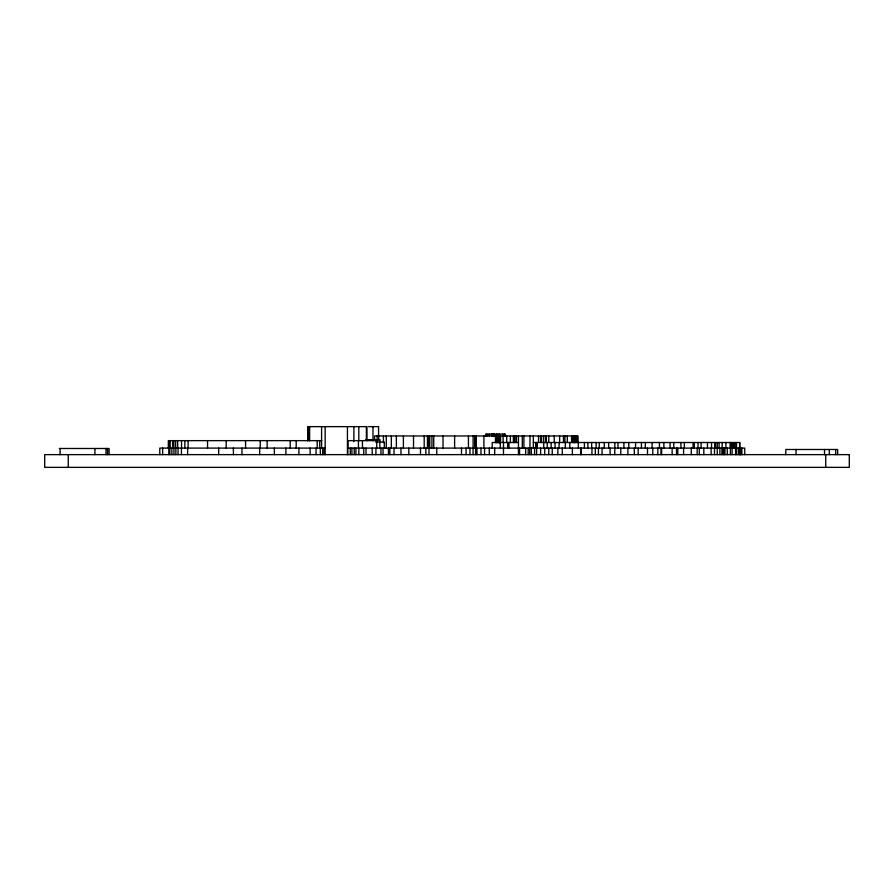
<?xml version="1.0" encoding="UTF-8"?>
<svg xmlns="http://www.w3.org/2000/svg" width="894" height="894" viewBox="0 0 894 894"><rect width="100%" height="100%" fill="white"/><g stroke="black" fill="none" stroke-linecap="round" stroke-linejoin="round"><path stroke-width="1.34" d="M368.551 426.639L378.587 426.639L378.542 436.909M365.624 439.703L379.984 439.703L379.984 442.105M321.728 440.641L168.329 440.641L168.329 448.095M347.598 440.641L376.732 440.641L376.732 448.095M375.581 442.038L384.353 442.038L384.353 448.095M518.453 442.508L492.214 442.508L492.214 448.095M533.338 442.508L739.763 442.508L739.763 448.095M325.148 448.095L159.802 448.095L159.802 454.633M59.328 448.486L109.079 448.486L109.079 454.633M837.644 454.633L837.644 449.492L785.815 449.492L785.815 454.633M835.722 449.492L835.722 454.633M829.319 449.492L829.319 454.633M825.732 454.633L825.732 467.361M824.525 449.492L824.525 454.633M796.051 449.492L796.051 454.633M744.747 454.633L744.747 448.095L347.732 448.095L347.732 454.633M741.864 448.095L741.864 454.633M740.78 448.095L740.78 454.633M740.321 448.095L740.321 454.633M740.143 448.095L740.143 454.633M739.64 442.508L739.64 448.095M739.427 448.095L739.427 454.633M738.288 448.095L738.288 454.633M736.511 442.508L736.511 448.095M736.332 448.095L736.332 454.633M735.583 448.095L735.583 454.633M735.08 442.508L735.08 448.095M733.728 442.508L733.728 448.095M732.566 442.508L732.566 448.095M732.119 448.095L732.119 454.633M730.811 442.508L730.811 448.095M730.756 442.508L730.756 448.095M730.398 448.095L730.398 454.633M730.13 442.508L730.13 448.095M727.269 448.095L727.269 454.633M725.917 442.508L725.917 448.095M724.978 448.095L724.978 454.633M724.051 448.095L724.051 454.633M723.235 448.095L723.235 454.633M722.173 442.508L722.173 448.095M721.916 448.095L721.916 454.633M719.894 448.095L719.894 454.633M719.078 442.508L719.078 448.095M717.301 442.508L717.245 454.633M715.569 442.508L715.569 448.095M714.731 442.508L714.731 448.095M714.518 448.095L714.518 454.633M711.546 442.508L711.546 448.095M711.121 448.095L711.121 454.633M707.456 442.508L707.456 448.095M703.824 448.095L703.824 454.633M701.075 442.508L701.075 448.095M699.309 448.095L699.309 454.633M698.024 442.508L698.024 448.095M697.175 448.095L697.175 454.633M694.325 442.508L694.325 448.095M693.062 442.508L693.062 448.095M691.263 448.095L691.263 454.633M684.368 442.508L684.368 448.095M683.575 448.095L683.575 454.633M680.937 442.508L680.937 448.095M677.797 448.095L677.797 454.633M676.512 448.095L676.512 454.633M673.774 442.508L673.774 448.095M672.132 448.095L672.132 454.633M670.098 442.508L670.098 448.095M663.873 442.508L663.873 448.095M661.627 448.095L661.627 454.633M661.001 448.095L661.001 454.633M659.426 442.508L659.426 448.095M657.839 448.095L657.839 454.633M652.799 448.095L652.799 454.633M652.117 442.508L652.117 448.095M647.491 448.095L647.491 454.633M645.323 442.508L645.323 448.095M641.434 442.508L641.434 448.095M638.16 448.095L638.16 454.633M635.567 442.508L635.567 448.095M634.315 448.095L634.315 454.633M628.784 442.508L628.784 448.095M627.901 448.095L627.901 454.633M623.889 442.508L623.889 448.095M620.782 448.095L620.782 454.633M617.977 442.508L617.977 448.095M614.882 442.508L614.77 454.633M610.11 448.095L610.11 454.633M608.658 442.508L608.658 448.095M604.266 442.508L604.266 448.095M602.075 448.095L602.075 454.633M599.248 442.508L599.248 448.095M598.432 448.095L598.432 454.633M596.142 442.508L596.142 448.095M595.326 448.095L595.326 454.633M591.951 448.095L591.951 454.633M591.649 442.508L591.649 448.095M587.883 442.508L587.883 448.095M584.397 442.508L584.397 448.095M581.055 448.095L581.055 454.633M580.854 448.095L580.854 454.633M578.362 442.508L578.362 448.095M577.971 442.508L577.971 435.97L374.564 435.97L374.564 440.016M577.423 435.97L577.423 442.508M576.887 435.97L576.887 442.508M575.725 435.97L575.725 442.508M574.954 435.97L574.954 442.508M574.864 435.97L574.864 442.508M574.395 435.97L574.395 442.709M573.624 435.97L573.624 442.508M573.311 435.97L573.311 442.508M572.898 435.97L572.898 442.508M572.361 448.095L572.361 454.633M572.272 435.97L572.272 442.508M571.568 435.97L571.568 442.508M569.813 442.508L569.813 448.095M567.321 435.97L567.321 442.508M565.31 442.508L565.31 448.095M564.93 435.97L564.93 442.508M563.466 435.97L563.466 442.508M562.259 448.095L562.259 454.633M559.622 435.97L559.622 442.508M559.096 442.508L559.096 448.095M557.856 448.095L557.856 454.633M555.062 442.508L555.062 448.095M554.213 435.97L554.213 442.508M552.224 448.095L552.224 454.633M551.151 442.508L551.151 448.095M548.782 435.97L548.782 442.508M548.793 448.095L548.793 454.633M547.251 442.508L547.251 448.095M546.122 435.97L546.122 442.508M545.821 435.97L545.821 442.709M544.737 448.095L544.737 454.633M543.708 435.97L543.753 448.095M541.608 435.97L541.608 442.508M540.635 448.095L540.635 454.633M540.546 435.97L540.546 442.508M538.523 435.97L538.523 442.508M537.193 442.508L537.193 448.095M536.635 442.508L536.612 454.633M535.662 442.508L535.662 448.095M534.601 448.095L534.601 454.633M533.338 435.97L533.338 448.095M531.327 448.095L531.327 454.633M529.974 435.97L529.974 448.095M529.695 448.095L529.695 454.633M528.175 448.095L528.175 454.633M525.65 448.095L525.65 454.633M523.918 435.97L523.918 448.095M522.308 435.97L522.308 448.095M519.57 448.095L519.57 454.633M518.453 435.97L518.453 454.633M516.453 435.97L516.453 442.508M514.978 435.97L514.978 442.508M514.184 435.97L514.184 442.508M514.084 435.97L514.084 442.508M513.648 435.97L513.648 442.508M513.413 435.97L513.402 442.508M510.373 435.97L510.373 442.508M508.954 442.508L508.954 448.095M507.691 442.508L507.691 448.095M506.73 435.97L506.73 442.508M505.255 435.97L505.255 434.104L485.654 434.104L485.654 435.97M504.473 434.104L504.473 435.97M503.49 442.508L503.478 454.633M503.087 435.97L503.087 442.508M502.763 434.104L502.763 435.97M500.584 435.97L500.584 442.709M500.305 442.508L500.305 448.095M499.668 435.97L499.668 442.709M499.433 434.104L499.411 442.709M498.561 435.97L498.561 442.709M497.88 434.104L497.88 435.97M497.254 435.97L497.254 442.709M496.662 435.97L496.662 442.709M496.36 434.104L496.36 435.97M495.455 435.97L495.455 442.709M494.695 448.095L494.695 454.633M494.471 434.104L494.471 435.97M493.879 434.104L493.879 435.97M493.153 434.104L493.153 435.97M492.572 434.104L492.572 435.97M491.566 434.104L491.566 435.97M489.32 434.104L489.32 435.97M489.253 448.095L489.253 454.633M486.995 434.104L486.995 435.97M484.582 448.095L484.582 454.633M483.889 435.97L483.889 448.095M480.972 448.095L480.972 454.633M476.96 448.095L476.96 454.633M476.234 435.97L476.234 448.095M475.619 448.095L475.619 454.633M475.519 435.97L475.519 448.095M474.68 435.97L474.68 448.095M473.138 435.97L473.071 454.633M469.965 448.095L469.965 454.633M468.434 435.97L468.434 448.095M466.076 448.095L466.076 454.633M461.505 448.095L461.505 454.633M454.61 435.97L454.61 448.095M443.022 435.97L443.022 448.095M436.764 448.095L436.764 454.633M433.735 435.97L433.735 448.095M431.936 435.97L431.936 448.095M429.645 435.97L429.645 448.095M429.466 435.97L429.466 448.095M428.986 435.97L428.997 454.633M428.729 435.97L428.729 448.095M427.433 435.97L427.433 448.095M425.857 448.095L425.857 454.633M424.203 435.97L424.203 448.095M420.493 448.095L420.493 454.633M413.509 435.97L413.509 448.095M408.826 448.095L408.826 454.633M403.395 435.97L403.395 448.095M400.97 448.095L400.97 454.633M396.366 435.97L396.366 448.095M394.031 448.095L394.031 454.633M391.348 435.97L391.348 448.095M389.862 448.095L389.862 454.633M388.465 448.095L388.465 454.633M386.275 435.97L386.275 448.095M383.437 435.97L383.437 442.709M383.034 448.095L383.034 454.633M380.967 448.095L380.967 454.633M379.816 442.038L379.816 448.095M378.687 435.97L378.687 440.016M377.123 435.97L377.123 440.016M375.927 448.095L375.927 454.633M372.977 426.639L372.977 440.753M372.195 448.095L372.195 454.633M366.931 440.753L366.931 426.639L307.681 426.639L307.681 440.641M366.384 426.639L366.384 439.971M366.015 448.095L366.015 454.633M363.757 448.095L363.757 454.633M362.45 440.641L362.45 448.095M358.84 448.095L358.84 454.633M358.807 426.639L358.807 440.753M358.438 440.641L358.438 448.095M355.901 448.095L355.901 454.633M354.248 448.095L354.248 454.633M353.879 426.639L353.879 441.636M351.912 448.095L351.912 454.633M350.28 448.095L350.28 454.633M348.034 440.641L348.034 448.095M347.431 426.639L347.431 454.633M325.148 426.639L325.148 454.633M324.12 448.095L324.12 454.633M322.656 448.095L322.656 454.633M321.594 426.639L321.594 448.095M320.331 448.095L320.331 454.633M319.739 440.641L319.739 448.095M317.202 440.641L317.202 448.095M316.051 448.095L316.051 454.633M310.129 448.095L310.129 454.633M309.536 426.639L309.536 440.641M309.425 426.639L309.425 440.641M308.151 426.639L308.151 440.641M307.871 426.639L307.871 440.641M298.898 448.095L298.898 454.633M296.193 440.641L296.193 448.095M290.192 440.641L290.192 448.095M285.901 448.095L285.901 454.633M274.357 448.095L274.357 454.633M267.138 440.641L267.138 448.095M260.221 440.641L260.221 448.095M259.673 448.095L259.673 454.633M245.571 440.641L245.571 448.095M241.939 448.095L241.939 454.633M233.401 448.095L233.401 454.633M226.193 440.641L226.193 448.095M218.672 448.095L218.672 454.633M207.542 440.641L207.542 448.095M188.109 440.641L188.109 448.095M187.639 448.095L187.639 454.633M184.857 440.641L184.857 448.095M181.538 440.641L181.538 448.095M181.426 448.095L181.426 454.633M178.018 448.095L178.018 454.633M177.694 440.641L177.694 448.095M175.872 448.095L175.872 454.633M175.693 440.641L175.693 448.095M173.939 448.095L173.939 454.633M173.693 440.641L173.693 448.095M173.514 440.641L173.514 448.095M172.62 440.641L172.665 448.095M171.883 448.095L171.883 454.633M170.218 440.641L170.218 448.095M169.838 448.095L169.838 454.633M169.178 440.641L169.178 448.095M168.798 448.095L168.798 454.633M162.652 448.095L162.652 454.633M107.559 448.486L107.559 454.633M106.006 448.486L106.006 454.633M94.932 448.486L94.932 454.633M68.268 454.633L68.268 467.361M60.099 448.486L60.099 454.633M849.3 454.633L44.7 454.633L44.7 467.361L849.3 467.361L849.3 454.633"/></g></svg>
